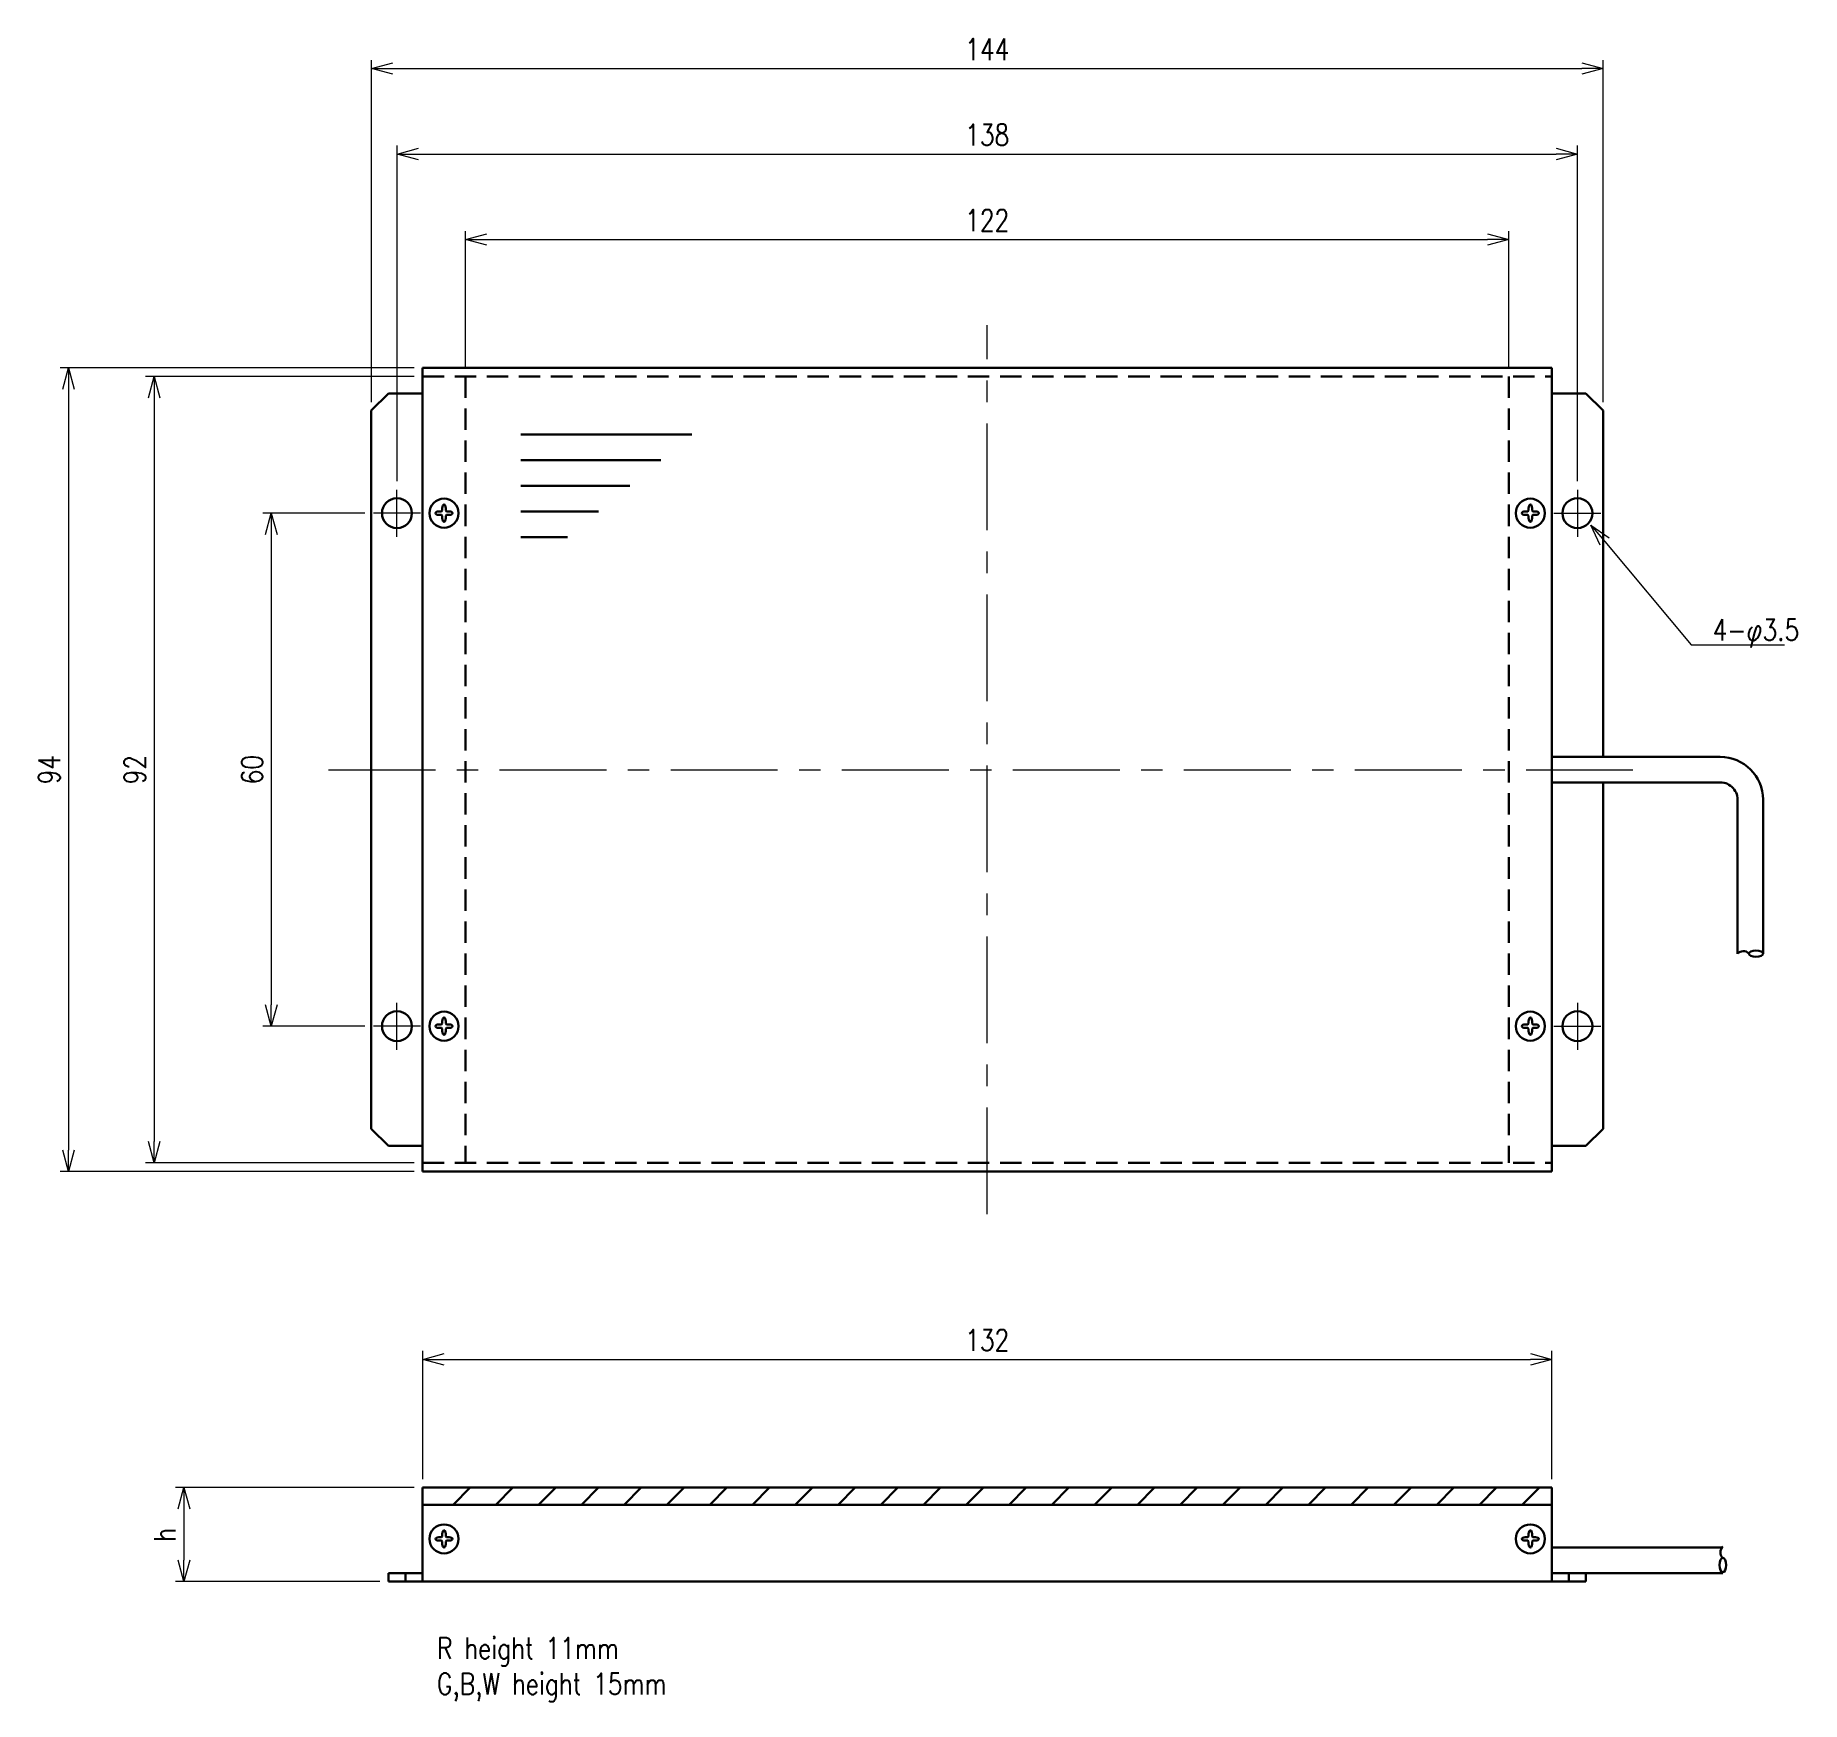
# Model space of a CAD drawing. Header units: millimetres. Extents: x 87 to 293, y 52 to 247.
import ezdxf
from ezdxf import colors
from ezdxf.entities.mleader import LeaderData, LeaderLine
from ezdxf.math import Vec2, Vec3

# ---------------------------------------------------------------- set-up
doc = ezdxf.new("R2010")
doc.units = ezdxf.units.MM
doc.linetypes.add('CENTER', pattern=[2, 1.25, -0.25, 0.25, -0.25])
doc.linetypes.add('HIDDEN', pattern=[0.375, 0.25, -0.125])
doc.layers.get('0').update_dxf_attribs({"lineweight": 30})
doc.layers.get('Defpoints').update_dxf_attribs({"lineweight": 9})
doc.layers.add('2KD_寸法１', color=7, linetype='Continuous', lineweight=15)
doc.layers.add('2KD_寸法１ @ 1', color=7, linetype='Continuous', lineweight=15)
doc.styles.get("Standard").update_dxf_attribs({"font": 'simplex.shx', "width": 0.8, "bigfont": 'extfont.shx'})
doc.dimstyles.new('KD-STD', dxfattribs={"dimscale": 0, "dimtxt": 2.5, "dimasz": 2.5, "dimexe": 1, "dimexo": 1, "dimgap": 1, "dimtad": 1, "dimdsep": 46, "dimtxsty": 'Standard', "dimblk": 'OPEN30', "dimcen": 0, "dimadec": 0, "dimazin": 0, "dimtfac": 1, "dimtmove": 0, "dimatfit": 3, "dimldrblk": 'OPEN30', "dimfxl": 1, "dimtolj": 1, "dimtzin": 0, "dimlwd": 15, "dimlwe": 15, "dimarcsym": 0})

# ---------------------------------------------------------------- blocks, each defined once
blk = doc.blocks.new('_Open30')
at = {"lineweight": -2}
for p, q in [((-1, 0.268), (0, 0)), ((0, 0), (-1, -0.268)), ((0, 0), (-1, 0))]:
    blk.add_line(p, q, dxfattribs=at)
blk = doc.blocks.new('*D29')
at = {"layer": '2KD_寸法１', "color": 0, "lineweight": 15}
for p, q in [((130.9, 207.11), (99.5, 207.11)), ((100.5, 204.61), (100.5, 117.61)), ((130.9, 115.11), (99.5, 115.11))]:
    blk.add_line(p, q, dxfattribs=at)
at = {"layer": 'Defpoints', "color": 0}
for p in [(131.9, 207.11), (100.5, 115.11), (131.9, 115.11)]:
    blk.add_point(p, dxfattribs=at)
at = {"layer": '2KD_寸法１', "color": 0, "lineweight": 15, "xscale": 2.5, "yscale": 2.5, "zscale": 2.5}
for p, rotation in [((100.5, 207.11), 90), ((100.5, 115.11), 270)]:
    blk.add_blockref('_Open30', p, dxfattribs=dict(at, rotation=rotation))
at = {"layer": '2KD_寸法１', "color": 0, "insert": (98.25, 161.11), "char_height": 2.5, "attachment_point": 5, "rotation": 90}
blk.add_mtext('\\A1;92', dxfattribs=at)
blk = doc.blocks.new('*D30')
at = {"layer": '2KD_寸法１', "color": 0, "lineweight": 15}
for p, q in [((130.9, 208.11), (89.5, 208.11)), ((90.5, 205.61), (90.5, 116.61)), ((130.9, 114.11), (89.5, 114.11))]:
    blk.add_line(p, q, dxfattribs=at)
at = {"layer": 'Defpoints', "color": 0}
for p in [(131.9, 208.11), (90.5, 114.11), (131.9, 114.11)]:
    blk.add_point(p, dxfattribs=at)
at = {"layer": '2KD_寸法１', "color": 0, "lineweight": 15, "xscale": 2.5, "yscale": 2.5, "zscale": 2.5}
for p, rotation in [((90.5, 208.11), 90), ((90.5, 114.11), 270)]:
    blk.add_blockref('_Open30', p, dxfattribs=dict(at, rotation=rotation))
at = {"layer": '2KD_寸法１', "color": 0, "insert": (88.25, 161.11), "char_height": 2.5, "attachment_point": 5, "rotation": 90}
blk.add_mtext('\\A1;94', dxfattribs=at)
blk = doc.blocks.new('*D31')
at = {"layer": '2KD_寸法１', "color": 0, "lineweight": 15}
for p, q in [((131.9, 78.14), (131.9, 93.14)), ((263.9, 78.14), (263.9, 93.14)), ((134.4, 92.14), (261.4, 92.14))]:
    blk.add_line(p, q, dxfattribs=at)
at = {"layer": 'Defpoints', "color": 0}
for p in [(263.9, 92.14), (131.9, 77.14), (263.9, 77.14)]:
    blk.add_point(p, dxfattribs=at)
at = {"layer": '2KD_寸法１', "color": 0, "lineweight": 15, "xscale": 2.5, "yscale": 2.5, "zscale": 2.5, "rotation": 180}
blk.add_blockref('_Open30', (131.9, 92.14), dxfattribs=at)
at = {"layer": '2KD_寸法１', "color": 0, "lineweight": 15, "xscale": 2.5, "yscale": 2.5, "zscale": 2.5}
blk.add_blockref('_Open30', (263.9, 92.14), dxfattribs=at)
at = {"layer": '2KD_寸法１', "color": 0, "insert": (197.9, 94.39), "char_height": 2.5, "attachment_point": 5}
blk.add_mtext('\\A1;132', dxfattribs=at)
blk = doc.blocks.new('*D32')
at = {"layer": '2KD_寸法１', "color": 0, "lineweight": 15}
for p, q in [((130.9, 77.14), (102.99, 77.14)), ((103.99, 74.64), (103.99, 68.64)), ((126.9, 66.14), (102.99, 66.14))]:
    blk.add_line(p, q, dxfattribs=at)
at = {"layer": 'Defpoints', "color": 0}
for p in [(131.9, 77.14), (103.99, 66.14), (127.9, 66.14)]:
    blk.add_point(p, dxfattribs=at)
at = {"layer": '2KD_寸法１', "color": 0, "lineweight": 15, "xscale": 2.5, "yscale": 2.5, "zscale": 2.5}
for p, rotation in [((103.99, 77.14), 90), ((103.99, 66.14), 270)]:
    blk.add_blockref('_Open30', p, dxfattribs=dict(at, rotation=rotation))
at = {"layer": '2KD_寸法１', "color": 0, "insert": (101.74, 71.64), "char_height": 2.5, "attachment_point": 5, "rotation": 90}
blk.add_mtext('\\A1;h', dxfattribs=at)
blk = doc.blocks.new('*D33')
at = {"layer": '2KD_寸法１', "color": 0, "lineweight": 15}
for p, q in [((125.15, 191.11), (113.2, 191.11)), ((114.2, 188.61), (114.2, 133.61)), ((125.15, 131.11), (113.2, 131.11))]:
    blk.add_line(p, q, dxfattribs=at)
at = {"layer": 'Defpoints', "color": 0}
for p in [(126.15, 191.11), (114.2, 131.11), (126.15, 131.11)]:
    blk.add_point(p, dxfattribs=at)
at = {"layer": '2KD_寸法１', "color": 0, "lineweight": 15, "xscale": 2.5, "yscale": 2.5, "zscale": 2.5}
for p, rotation in [((114.2, 191.11), 90), ((114.2, 131.11), 270)]:
    blk.add_blockref('_Open30', p, dxfattribs=dict(at, rotation=rotation))
at = {"layer": '2KD_寸法１', "color": 0, "insert": (111.95, 161.11), "char_height": 2.5, "attachment_point": 5, "rotation": 90}
blk.add_mtext('\\A1;60', dxfattribs=at)
blk = doc.blocks.new('*D34')
at = {"layer": '2KD_寸法１', "color": 0, "lineweight": 15}
for p, q in [((136.9, 208.11), (136.9, 224.11)), ((139.4, 223.11), (256.4, 223.11)), ((258.9, 208.11), (258.9, 224.11))]:
    blk.add_line(p, q, dxfattribs=at)
at = {"layer": 'Defpoints', "color": 0}
for p in [(258.9, 223.11), (136.9, 207.11), (258.9, 207.11)]:
    blk.add_point(p, dxfattribs=at)
at = {"layer": '2KD_寸法１', "color": 0, "lineweight": 15, "xscale": 2.5, "yscale": 2.5, "zscale": 2.5, "rotation": 180}
blk.add_blockref('_Open30', (136.9, 223.11), dxfattribs=at)
at = {"layer": '2KD_寸法１', "color": 0, "lineweight": 15, "xscale": 2.5, "yscale": 2.5, "zscale": 2.5}
blk.add_blockref('_Open30', (258.9, 223.11), dxfattribs=at)
at = {"layer": '2KD_寸法１', "color": 0, "insert": (197.9, 225.36), "char_height": 2.5, "attachment_point": 5}
blk.add_mtext('\\A1;122', dxfattribs=at)
blk = doc.blocks.new('*D35')
at = {"layer": '2KD_寸法１', "color": 0, "lineweight": 15}
for p, q in [((128.9, 194.86), (128.9, 234.11)), ((266.9, 194.86), (266.9, 234.11)), ((131.4, 233.11), (264.4, 233.11))]:
    blk.add_line(p, q, dxfattribs=at)
at = {"layer": 'Defpoints', "color": 0}
for p in [(266.9, 233.11), (128.9, 193.86), (266.9, 193.86)]:
    blk.add_point(p, dxfattribs=at)
at = {"layer": '2KD_寸法１', "color": 0, "lineweight": 15, "xscale": 2.5, "yscale": 2.5, "zscale": 2.5, "rotation": 180}
blk.add_blockref('_Open30', (128.9, 233.11), dxfattribs=at)
at = {"layer": '2KD_寸法１', "color": 0, "lineweight": 15, "xscale": 2.5, "yscale": 2.5, "zscale": 2.5}
blk.add_blockref('_Open30', (266.9, 233.11), dxfattribs=at)
at = {"layer": '2KD_寸法１', "color": 0, "insert": (197.9, 235.36), "char_height": 2.5, "attachment_point": 5}
blk.add_mtext('\\A1;138', dxfattribs=at)
blk = doc.blocks.new('*D36')
at = {"layer": '2KD_寸法１', "color": 0, "lineweight": 15}
for p, q in [((125.9, 204.11), (125.9, 244.11)), ((269.9, 204.11), (269.9, 244.11)), ((128.4, 243.11), (267.4, 243.11))]:
    blk.add_line(p, q, dxfattribs=at)
at = {"layer": 'Defpoints', "color": 0}
for p in [(269.9, 243.11), (125.9, 203.11), (269.9, 203.11)]:
    blk.add_point(p, dxfattribs=at)
at = {"layer": '2KD_寸法１', "color": 0, "lineweight": 15, "xscale": 2.5, "yscale": 2.5, "zscale": 2.5, "rotation": 180}
blk.add_blockref('_Open30', (125.9, 243.11), dxfattribs=at)
at = {"layer": '2KD_寸法１', "color": 0, "lineweight": 15, "xscale": 2.5, "yscale": 2.5, "zscale": 2.5}
blk.add_blockref('_Open30', (269.9, 243.11), dxfattribs=at)
at = {"layer": '2KD_寸法１', "color": 0, "insert": (197.9, 245.36), "char_height": 2.5, "attachment_point": 5}
blk.add_mtext('\\A1;144', dxfattribs=at)
blk = doc.blocks.new('A$C50C030A1')
for p, q in [((-0.3, 0.2), (-0.6, 0.2)), ((-0.3, 0.2), (-0.2, 0.3)), ((-0.2, 0.3), (-0.2, 0.6)), ((0.2, 0.3), (0.2, 0.6)), ((0.2, 0.3), (0.3, 0.2)), ((0.3, 0.2), (0.6, 0.2)), ((-0.3, -0.2), (-0.6, -0.2)), ((-0.2, -0.3), (-0.3, -0.2)), ((-0.2, -0.3), (-0.2, -0.6)), ((0.3, -0.2), (0.2, -0.3)), ((0.2, -0.3), (0.2, -0.6)), ((0.3, -0.2), (0.6, -0.2))]:
    blk.add_line(p, q)
blk.add_circle((0, 0), 1.7)
for centre, major_axis in [((-0.6, 0), (-0.4, 0)), ((0, 0.6), (0, 0.4)), ((0.6, 0), (0.4, 0)), ((0, -0.6), (0, -0.4))]:
    blk.add_ellipse(centre, major_axis=major_axis, ratio=0.5, start_param=-1.570795, end_param=1.570795)
blk = doc.blocks.new('A$C0EFB7C38')
for p, q in [((-66, 94), (-66, 0)), ((66, 94), (-66, 94)), ((66, 0), (66, 94)), ((-70, 91), (-72, 89)), ((-70, 91), (-66, 91)), ((66, 91), (70, 91)), ((70, 91), (72, 89)), ((-72, 5), (-72, 89)), ((72, 89), (72, 48.5)), ((-54.52, 86.19), (-34.52, 86.19)), ((-54.52, 83.19), (-38.15, 83.19)), ((-54.52, 80.19), (-41.79, 80.19)), ((-54.52, 77.19), (-45.43, 77.19)), ((-54.52, 74.19), (-49.07, 74.19)), ((66, 48.5), (85.69, 48.5)), ((66, 45.5), (85.92, 45.5)), ((72, 45.5), (72, 5)), ((87.72, 43.51), (87.72, 25.48)), ((90.72, 43.49), (90.72, 25.48)), ((-70, 3), (-72, 5)), ((70, 3), (72, 5)), ((-66, 3), (-70, 3)), ((70, 3), (66, 3)), ((-66, 0), (66, 0))]:
    blk.add_line(p, q)
at = {"linetype": 'HIDDEN', "ltscale": 10}
for p, q in [((-66, 93), (66, 93)), ((-61, 93), (-61, 1)), ((61, 93), (61, 1)), ((-66, 1), (66, 1))]:
    blk.add_line(p, q, dxfattribs=at)
for centre in [(-69, 77), (69, 77), (-69, 17), (69, 17)]:
    blk.add_circle(centre, 1.75)
for centre, radius, start, end in [((85.67, 43.45), 5.05, 0.5081, 89.7622), ((85.72, 43.51), 2, 0, 95.6457), ((88.4, 24.84), 0.936, 46.682, 136.3832)]:
    blk.add_arc(centre, radius, start, end)
at = {"extrusion": (0, 0, -1)}
blk.add_ellipse((89.88, 25.48), major_axis=(-0.842, 0), ratio=0.448876, start_param=4.712389, end_param=10.995574, dxfattribs=at)
for p in [(-63.5, 77), (63.5, 77), (-63.5, 17), (63.5, 17)]:
    blk.add_blockref('A$C50C030A1', p)
blk = doc.blocks.new('A$C3CF05D5B')
for p, q in [((4, 11), (136, 11)), ((4, 9), (4, 11)), ((7.56, 9), (9.56, 11)), ((12.56, 9), (14.56, 11)), ((17.56, 9), (19.56, 11)), ((22.56, 9), (24.56, 11)), ((27.56, 9), (29.56, 11)), ((32.56, 9), (34.56, 11)), ((37.56, 9), (39.56, 11)), ((42.56, 9), (44.56, 11)), ((47.56, 9), (49.56, 11)), ((52.56, 9), (54.56, 11)), ((57.56, 9), (59.56, 11)), ((62.56, 9), (64.56, 11)), ((67.56, 9), (69.56, 11)), ((72.56, 9), (74.56, 11)), ((77.56, 9), (79.56, 11)), ((82.56, 9), (84.56, 11)), ((87.56, 9), (89.56, 11)), ((92.56, 9), (94.56, 11)), ((97.56, 9), (99.56, 11)), ((102.56, 9), (104.56, 11)), ((107.56, 9), (109.56, 11)), ((112.56, 9), (114.56, 11)), ((117.56, 9), (119.56, 11)), ((122.56, 9), (124.56, 11)), ((127.56, 9), (129.56, 11)), ((132.56, 9), (134.56, 11)), ((136, 11), (136, 9)), ((4, 0), (4, 9)), ((4, 9), (136, 9)), ((136, 9), (136, 0)), ((6.2, 5.2), (5.9, 5.2)), ((6.2, 4.8), (5.9, 4.8)), ((6.2, 5.2), (6.3, 5.3)), ((6.3, 4.7), (6.2, 4.8)), ((6.3, 5.3), (6.3, 5.6)), ((6.3, 4.7), (6.3, 4.4)), ((6.7, 5.3), (6.7, 5.6)), ((6.7, 5.3), (6.8, 5.2)), ((6.8, 4.8), (6.7, 4.7)), ((6.7, 4.7), (6.7, 4.4)), ((6.8, 5.2), (7.1, 5.2)), ((6.8, 4.8), (7.1, 4.8)), ((133.2, 5.2), (132.9, 5.2)), ((133.2, 4.8), (132.9, 4.8)), ((133.2, 5.2), (133.3, 5.3)), ((133.3, 4.7), (133.2, 4.8)), ((133.3, 5.3), (133.3, 5.6)), ((133.3, 4.7), (133.3, 4.4)), ((133.7, 5.3), (133.7, 5.6)), ((133.7, 5.3), (133.8, 5.2)), ((133.8, 4.8), (133.7, 4.7)), ((133.7, 4.7), (133.7, 4.4)), ((133.8, 5.2), (134.1, 5.2)), ((133.8, 4.8), (134.1, 4.8)), ((136, 4), (156, 4)), ((0, 0), (0, 1)), ((0, 1), (4, 1)), ((2, 1), (2, 0)), ((136, 1), (156, 1)), ((138, 1), (138, 0)), ((140, 0), (140, 1)), ((0, 0), (4, 0)), ((136, 0), (4, 0)), ((140, 0), (136, 0))]:
    blk.add_line(p, q)
for centre in [(6.5, 5), (133.5, 5)]:
    blk.add_circle(centre, 1.7)
blk.add_arc((156.65, 3.42), 0.936, 133.6168, 223.318)
for centre, major_axis, ratio, start_param, end_param in [((5.9, 5), (-0.4, 0), 0.5, -1.570795, 1.570795), ((6.5, 5.6), (0, 0.4), 0.5, -1.570795, 1.570795), ((6.5, 4.4), (0, -0.4), 0.5, -1.570795, 1.570795), ((7.1, 5), (0.4, 0), 0.5, -1.570795, 1.570795), ((132.9, 5), (-0.4, 0), 0.5, -1.570795, 1.570795), ((133.5, 5.6), (0, 0.4), 0.5, -1.570795, 1.570795), ((133.5, 4.4), (0, -0.4), 0.5, -1.570795, 1.570795), ((134.1, 5), (0.4, 0), 0.5, -1.570795, 1.570795), ((156, 1.94), (0, -0.842), 0.448876, -3.141592653589792, 3.141592653589792)]:
    blk.add_ellipse(centre, major_axis=major_axis, ratio=ratio, start_param=start_param, end_param=end_param)

msp = doc.modelspace()

# ---------------------------------------------------------------- linework, layer by layer
at = {"layer": '2KD_寸法１', "linetype": 'CENTER', "ltscale": 10}
for p, q in [((197.897, 109.107), (197.897, 213.107)), ((120.897, 161.107), (275.897, 161.107))]:
    msp.add_line(p, q, dxfattribs=at)
at = {"layer": '2KD_寸法１'}
for p, q in [((128.897, 188.357), (128.897, 193.857)), ((266.897, 193.857), (266.897, 188.357)), ((131.647, 191.107), (126.147, 191.107)), ((264.147, 191.107), (269.647, 191.107)), ((128.897, 128.357), (128.897, 133.857)), ((266.897, 133.857), (266.897, 128.357)), ((131.647, 131.107), (126.147, 131.107)), ((264.147, 131.107), (269.647, 131.107))]:
    msp.add_line(p, q, dxfattribs=at)

# ---------------------------------------------------------------- block references
for name, p in [('A$C0EFB7C38', (197.897, 114.107)), ('A$C3CF05D5B', (127.897, 66.14))]:
    msp.add_blockref(name, p)

# ---------------------------------------------------------------- texts
at = {"layer": '2KD_寸法１ @ 1', "insert": (133.573, 59.603), "char_height": 2.5, "width": 63.01691, "attachment_point": 1}
msp.add_mtext('R height 11mm\\PG,B,W height 15mm', dxfattribs=at)

# ---------------------------------------------------------------- dimensions: what is measured, and where the dimension line sits
at = {"layer": '2KD_寸法１ @ 1'}
for base, p1, p2, picture, middle in [((269.897, 243.107), (125.897, 203.107), (269.897, 203.107), '*D36', (197.897, 245.357)), ((266.897, 233.107), (128.897, 193.857), (266.897, 193.857), '*D35', (197.897, 235.357)), ((258.897, 223.107), (136.897, 207.107), (258.897, 207.107), '*D34', (197.897, 225.357)), ((263.897, 92.14), (131.897, 77.14), (263.897, 77.14), '*D31', (197.897, 94.39))]:
    dim = msp.add_linear_dim(base=base, p1=p1, p2=p2, dimstyle='KD-STD', override={"dimscale": 1, "dimtix": 0, "dimtofl": 1, "dimtmove": 0, "dimatfit": 3}, dxfattribs=at)
    dim.commit()
    dim.dimension.update_dxf_attribs({"geometry": picture, "text_midpoint": middle})
for base, p1, p2, picture, middle in [((90.505, 114.107), (131.897, 208.107), (131.897, 114.107), '*D30', (90.505, 161.107)), ((100.505, 115.107), (131.897, 207.107), (131.897, 115.107), '*D29', (100.505, 161.107)), ((114.201, 131.107), (126.147, 191.107), (126.147, 131.107), '*D33', (114.201, 161.107))]:
    dim = msp.add_linear_dim(base=base, p1=p1, p2=p2, angle=90, dimstyle='KD-STD', override={"dimscale": 1, "dimtix": 0, "dimtofl": 1, "dimtmove": 0, "dimatfit": 3}, dxfattribs=at)
    dim.commit()
    dim.dimension.update_dxf_attribs({"geometry": picture, "text_midpoint": middle, "dimtype": 128})
dim = msp.add_linear_dim(base=(103.995, 66.14), p1=(131.897, 77.14), p2=(127.897, 66.14), angle=90, text='h', dimstyle='KD-STD', override={"dimscale": 1, "dimtix": 0, "dimtofl": 1, "dimtmove": 0, "dimatfit": 3}, dxfattribs=at)
dim.commit()
dim.dimension.update_dxf_attribs({"geometry": '*D32', "text_midpoint": (103.995, 71.64), "dimtype": 128})

# ---------------------------------------------------------------- leaders
ml = msp.add_multileader_mtext('Standard', dxfattribs=at)
ml.set_content('4-φ3.5', color=256)
ml.set_leader_properties(lineweight=15)
ml.set_arrow_properties(name='OPEN30')
ml.build(insert=Vec2(0, 0))
ml.multileader.update_dxf_attribs({"text_left_attachment_type": 6, "text_right_attachment_type": 6, "dogleg_length": 1.5, "arrow_head_size": 2.5})
ctx = ml.context
ctx.base_point, ctx.char_height, ctx.arrow_head_size, ctx.landing_gap_size, ctx.plane_origin = Vec3(281.717, 175.709), 2.5, 2.5, 1, Vec3(268.483, 189.698)
ctx.left_attachment, ctx.right_attachment = 6, 6
notes = []
notes.append((ctx, [(0, (1, 1, 0), (280.217, 175.709), (1, 0), 1.5, [(0, [(268.483, 189.698)], 0, [])])]))
ctx.mtext.insert, ctx.mtext.flow_direction = Vec3(282.717, 178.709), 5
for ctx, leaders in notes:
    for number, flags, end, landing, length, lines in leaders:
        leader = LeaderData()
        leader.index, (leader.has_last_leader_line, leader.has_dogleg_vector, leader.attachment_direction) = number, flags
        leader.last_leader_point, leader.dogleg_vector, leader.dogleg_length = Vec3(end), Vec3(landing), length
        for number, points, colour, breaks in lines:
            line = LeaderLine()
            line.index, line.vertices, line.color, line.breaks = number, Vec3.list(points), colors.encode_raw_color(colour), breaks
            leader.lines.append(line)
        ctx.leaders.append(leader)

doc.saveas('drawing.dxf')
